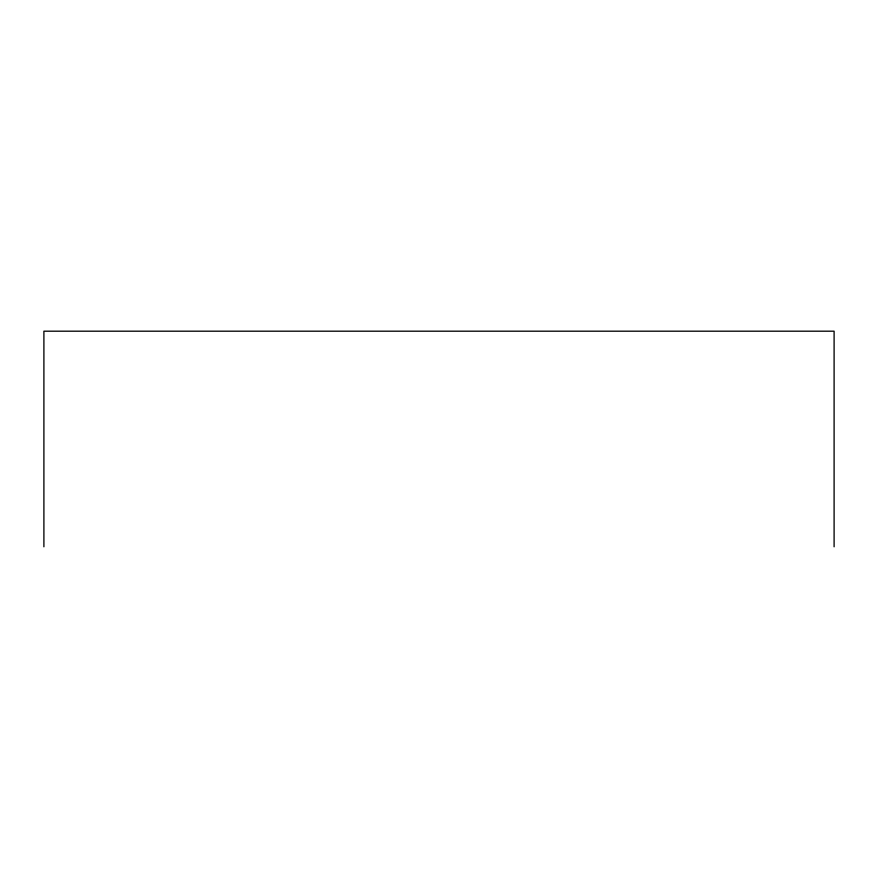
<?xml version="1.0" encoding="UTF-8"?>
<svg xmlns="http://www.w3.org/2000/svg" width="878" height="878" viewBox="0 0 878 878"><rect width="100%" height="100%" fill="white"/><g stroke="black" fill="none" stroke-linecap="round" stroke-linejoin="round"><path stroke-width="1.32" d="M834.1 546.807L834.1 331.193L43.9 331.193L43.9 546.807"/></g></svg>
